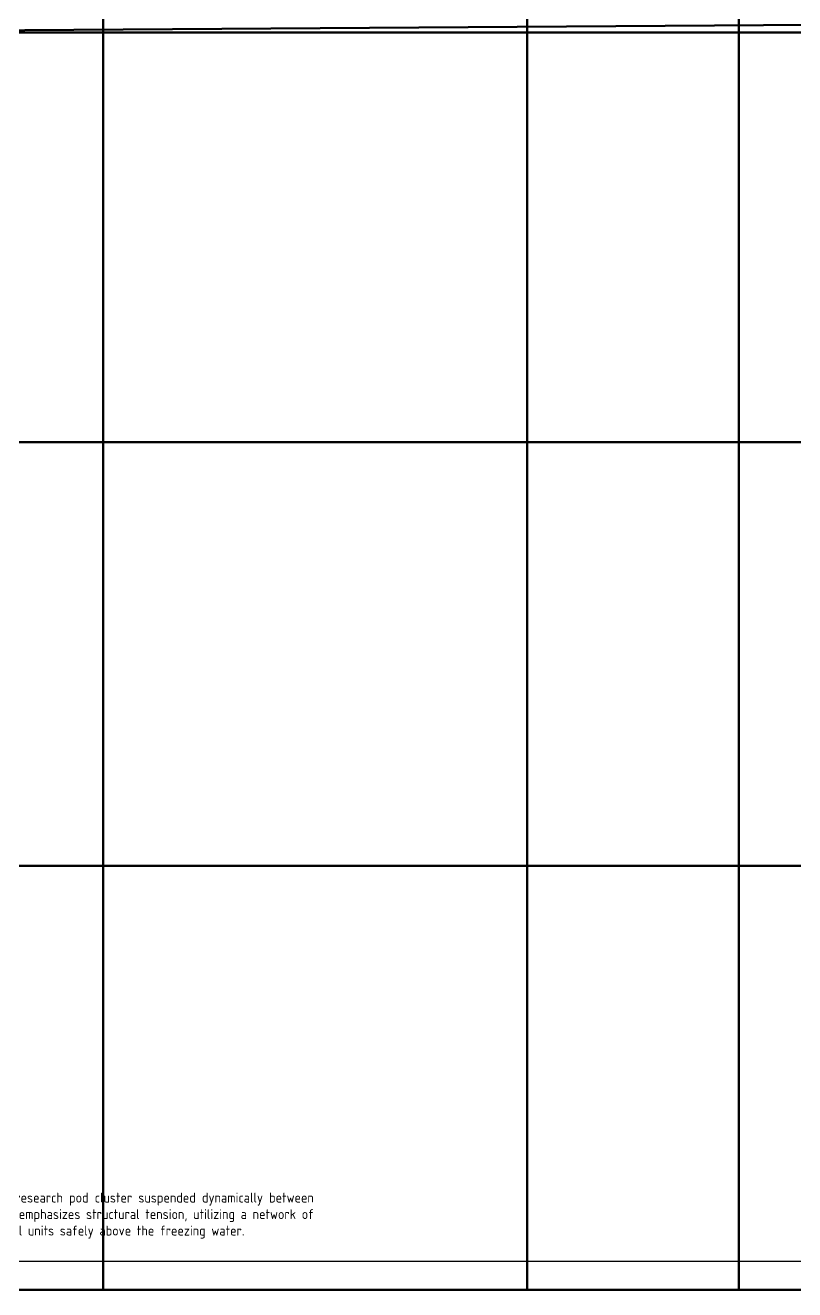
# Model space of a CAD drawing. Header units: millimetres. Extents: x 32551 to 59551, y -21458 to 15116.
# Drawn here: x 35275 to 37998, y 6116 to 10591 of the extents above; entities that cross this region are included whole.
import ezdxf

# ---------------------------------------------------------------- set-up
doc = ezdxf.new("R2010")
doc.units = ezdxf.units.MM
doc.header["$XCLIPFRAME"] = 0
doc.layers.add('4TH DETAILS', color=120, linetype='Continuous', lineweight=15, true_color=0x39ffb0)
doc.layers.add('TEXTS', color=7, linetype='Continuous', lineweight=25, true_color=0xe0f9ff)
doc.layers.add('LAYOUT', color=141, linetype='Continuous', lineweight=50, true_color=0x7debff, plot=False)
doc.styles.get("Standard").update_dxf_attribs({"font": 'arial.ttf'})
picture_1 = doc.add_image_def('image2.png', size_in_pixel=(15360, 8640))

msp = doc.modelspace()

# ---------------------------------------------------------------- linework, layer by layer
at = {"layer": '4TH DETAILS'}
msp.add_lwpolyline([(34050.723, 10565.853), (41450.723, 10565.853), (41450.723, 6215.853), (34050.723, 6215.853)], close=True, dxfattribs=at)
at = {"layer": 'LAYOUT'}
for p, q in [((32550.723, 10565.853), (41550.723, 10565.853)), ((32550.723, 9115.853), (41550.723, 9115.853)), ((32550.723, 7615.853), (41550.723, 7615.853)), ((59550.723, 6115.853), (32550.723, 6115.853))]:
    msp.add_line(p, q, dxfattribs=at)
msp.add_lwpolyline([(32550.723, 15115.853), (41550.723, 15115.853), (41550.723, 6115.853), (32550.723, 6115.853)], close=True, dxfattribs=at)
msp.add_lwpolyline([(32550.723, 15115.853), (41550.723, 15115.853), (41550.723, 6115.853), (32550.723, 6115.853)], close=True, dxfattribs=at)
for points in [[(35550.723, 6115.853), (35550.723, 15115.853)], [(37050.723, 6115.853), (37050.723, 15115.853)], [(37800.723, 6115.853), (37800.723, 15115.853)], [(34050.723, 10565.853), (41550.723, 10615.853)]]:
    msp.add_lwpolyline(points, dxfattribs=at)

# ---------------------------------------------------------------- texts
at = {"layer": 'TEXTS', "insert": (34083.943, 6517.635), "char_height": 35, "width": 2205.59983, "attachment_point": 1}
msp.add_mtext('\\pxqj;{\\fISOCP_IV50|b1|i0|c0|p2;PERSPECTIVE VIEW: THE SUSPENDED ARCHITECTURE^J\\fISOCP_IV50|b0|i0|c0|p2;A conceptual visualization showcasing the active modular research pod cluster suspended dynamically between the vertical granite cliffs of the glacial fjord. The design emphasizes structural tension, utilizing a network of high-tensile steel cables to float the lightweight hexagonal units safely above the freezing water.} ', dxfattribs=at)

# ---------------------------------------------------------------- pictures from other files: only their frames are drawn
image = msp.add_image(picture_1, insert=(33633.643, 6092.351), size_in_units=(8166.583, 4593.703))
image.set_boundary_path([(783.958, 225.578), (14702.1414, 8407.213)])

doc.saveas('drawing.dxf')
